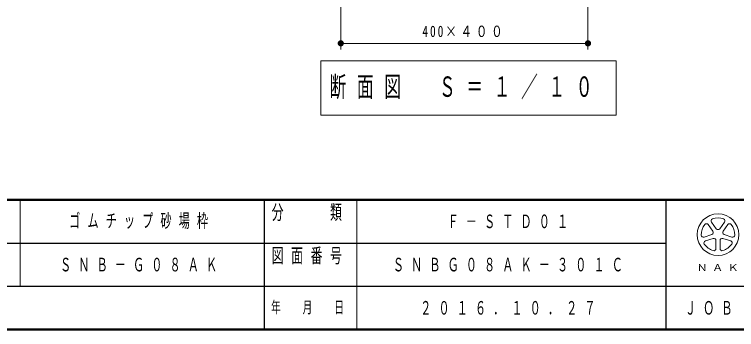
# Model space of a CAD drawing. Units: millimetres on the paper, with parts at other scales. Extents: x -385 to 0, y -5 to 267.
# Drawn here: x -175.4 to -58.6, y 0 to 51 of the extents above; entities that cross this region are included whole.
import ezdxf

# ---------------------------------------------------------------- set-up
doc = ezdxf.new("R2010")
doc.units = ezdxf.units.MM
doc.layers.add('1_10', color=7, linetype='Continuous', lineweight=13)
doc.layers.add('NAKAMURA図枠', color=7, linetype='Continuous', lineweight=13)
doc.layers.add('図面情報', color=7, linetype='Continuous')
doc.styles.add('ＭＳ ゴシック', font='')
doc.styles.get('ＭＳ ゴシック').set_extended_font_data('MS Gothic')

# ---------------------------------------------------------------- blocks, each defined once
blk = doc.blocks.new('filled_dot')
at = {"color": 0, "linetype": 'Continuous', "lineweight": -2, "const_width": 1.25}
blk.add_lwpolyline([(-0.625, 0, 1), (0.625, 0, 1)], format="xyb", close=True, dxfattribs=at)

msp = doc.modelspace()

# ---------------------------------------------------------------- linework, layer by layer
at = {"layer": '1_10'}
for p, q in [((-122.611, 62.336), (-122.611, 45.336)), ((-82.611, 62.336), (-82.611, 45.336)), ((-82.611, 46.336), (-122.611, 46.336)), ((-125.834, 43.527), (-125.834, 34.727)), ((-78.034, 43.527), (-125.834, 43.527)), ((-78.034, 34.727), (-78.034, 43.527)), ((-125.834, 34.727), (-78.034, 34.727))]:
    msp.add_line(p, q, dxfattribs=at)
at = {"layer": 'NAKAMURA図枠', "lineweight": 50}
for p, q in [((-385, 21), (0, 21)), ((-385, 0), (0, 0))]:
    msp.add_line(p, q, dxfattribs=at)
at = {"layer": 'NAKAMURA図枠'}
for p, q in [((-174.5, 21), (-174.5, 7)), ((-120, 21), (-120, 0)), ((-62.39, 15.917), (-63.175, 16.997)), ((-62.629, 17.393), (-61.844, 16.313)), ((-61.298, 16.313), (-60.513, 17.393)), ((-59.967, 16.997), (-60.752, 15.917)), ((-63.828, 14.985), (-62.559, 15.397)), ((-60.583, 15.397), (-59.313, 14.985)), ((-62.35, 14.755), (-63.62, 14.343)), ((-61.908, 13.099), (-61.908, 14.434)), ((-61.233, 14.434), (-61.233, 13.099)), ((-59.522, 14.343), (-60.792, 14.755))]:
    msp.add_line(p, q, dxfattribs=at)
at = {"layer": 'NAKAMURA図枠', "color": 211, "lineweight": 25}
for p, q in [((-135, 21), (-135, 0)), ((-70, 21), (-70, 0)), ((-187.5, 14), (-70, 14)), ((-242.5, 7), (0, 7))]:
    msp.add_line(p, q, dxfattribs=at)
at = {"layer": 'NAKAMURA図枠'}
msp.add_circle((-61.571, 15.363), 3.375, dxfattribs=at)
for centre, radius, start, end in [((-62.356, 17.592), 0.338, 109.39847, 215.99997), ((-61.571, 15.363), 2.7, 70.60155, 109.39847), ((-60.786, 17.592), 0.338, 324, 70.60155), ((-61.571, 15.363), 2.7, 142.60154, 181.39846), ((-63.448, 16.798), 0.338, 35.99999, 142.60154), ((-59.694, 16.798), 0.338, 37.39846, 143.99995), ((-61.571, 15.363), 2.7, 358.60155, 37.39847), ((-63.933, 15.306), 0.338, 181.39848, 287.99997), ((-62.663, 15.718), 0.338, 287.99998, 35.99999), ((-61.571, 16.512), 0.338, 215.99998, 324), ((-60.479, 15.718), 0.338, 143.99996, 251.99999), ((-59.209, 15.306), 0.338, 252.00001, 358.60156), ((-63.516, 14.022), 0.338, 107.99999, 214.60154), ((-62.246, 14.434), 0.338, 359.99997, 107.99999), ((-60.896, 14.434), 0.338, 71.99997, 179.99999), ((-59.626, 14.022), 0.338, 325.39847, 71.99996), ((-61.571, 15.363), 2.7, 214.60156, 253.39848), ((-62.246, 13.099), 0.338, 253.39847, 359.99997), ((-60.896, 13.099), 0.338, 179.99999, 286.60154), ((-61.571, 15.363), 2.7, 286.60155, 325.39847)]:
    msp.add_arc(centre, radius, start, end, dxfattribs=at)

# ---------------------------------------------------------------- block references
at = {"layer": '1_10', "xscale": 0.4, "yscale": 0.4}
msp.add_blockref('filled_dot', (-122.611, 46.336), dxfattribs=at)
at = {"layer": '1_10', "xscale": 0.4, "yscale": 0.4, "rotation": 180}
msp.add_blockref('filled_dot', (-82.611, 46.336), dxfattribs=at)

# ---------------------------------------------------------------- texts
at = {"layer": '1_10', "style": 'ＭＳ ゴシック'}
for s, insert, char_height, attachment_point in [('\\T1.32;\\W0.75;400×４００', (-102.611, 47.336), 1.833, 8), ('\\T1.64;\\W0.6;断面図\u3000Ｓ＝１／１０', (-124.434, 39.127), 3.299, 4)]:
    msp.add_mtext(s, dxfattribs=dict(at, insert=insert, char_height=char_height, attachment_point=attachment_point))
at = {"layer": 'NAKAMURA図枠', "color": 4, "style": 'ＭＳ ゴシック'}
for s, insert, char_height, attachment_point in [('\\T1.64;\\W0.6;分\u3000\u3000類', (-127.5, 20.167), 2.346, 2), ('\\T1.64;\\W0.6;図面番号', (-127.5, 13.167), 2.346, 2), ('\\T1.39;\\W1.2;ＮＡＫＡＭＵＲＡ\u3000ＭＦＧ．ＣＯＲＰＯＲＡＴＩＯＮ', (-35, 10), 1.1, 5), ('\\T1.64;\\W0.6;年\u3000月\u3000日', (-127.5, 3.5), 1.906, 5), ('\\T1.64;\\W0.6;ＪＯＢ', (-62.5, 3.5), 2.199, 5)]:
    msp.add_mtext(s, dxfattribs=dict(at, insert=insert, char_height=char_height, attachment_point=attachment_point))
at = {"layer": '図面情報', "char_height": 2.199, "attachment_point": 5, "style": 'ＭＳ ゴシック'}
for s, insert in [('\\T1.64;\\W0.6;ゴムチップ砂場枠', (-154.75, 17.5)), ('\\T1.64;\\W0.6;Ｆ－ＳＴＤ０１', (-95, 17.5)), ('\\T1.64;\\W0.6;ＳＮＢ－Ｇ０８ＡＫ', (-154.75, 10.5)), ('\\T1.64;\\W0.6;ＳＮＢＧ０８ＡＫ－３０１Ｃ', (-95, 10.5)), ('\\T1.64;\\W0.6;２０１６．１０．２７', (-95, 3.5))]:
    msp.add_mtext(s, dxfattribs=dict(at, insert=insert))

doc.saveas('drawing.dxf')
